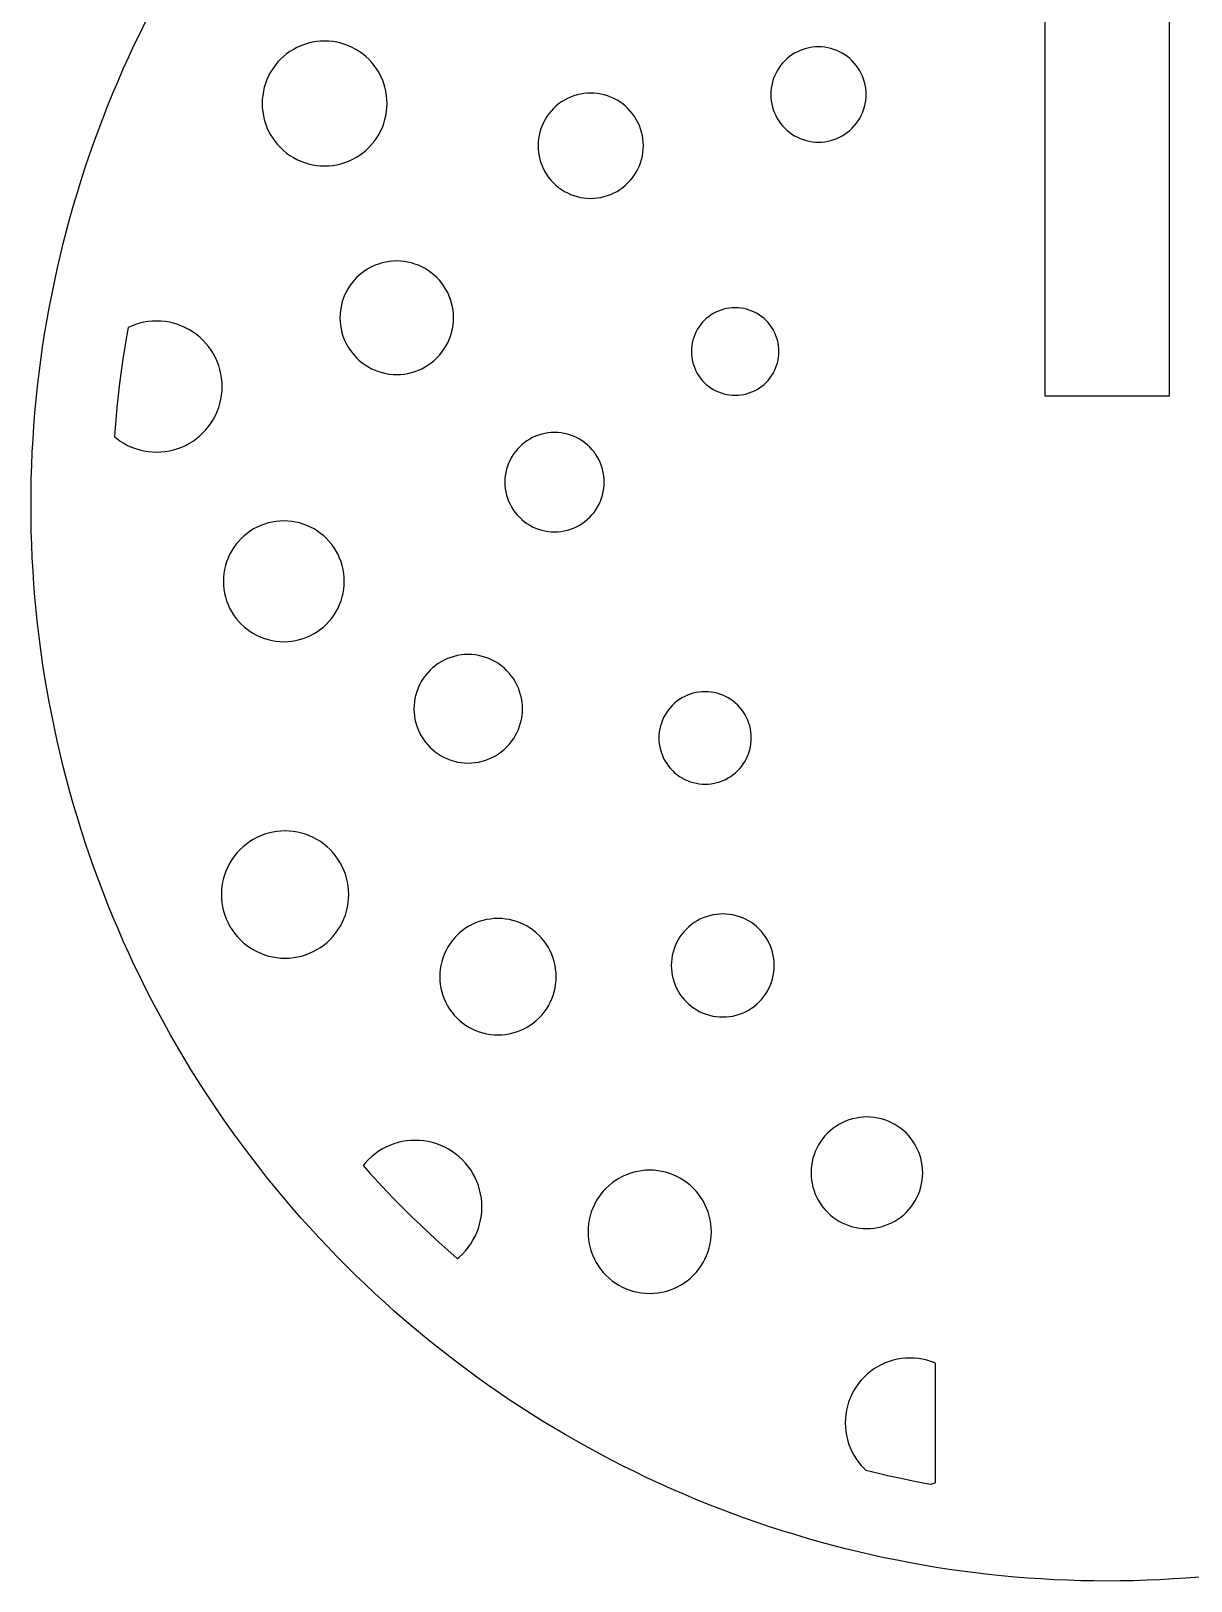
# Model space of a CAD drawing. Header units: millimetres. Extents: x 0 to 439, y -239 to 0.
# Drawn here: x 0 to 37.19, y -158 to -108.3 of the extents above; entities that cross this region are included whole.
import ezdxf

# ---------------------------------------------------------------- set-up
doc = ezdxf.new("R2010")
doc.units = ezdxf.units.MM
doc.layers.add('CUT', color=1, linetype='Continuous')

msp = doc.modelspace()

# ---------------------------------------------------------------- linework, layer by layer
at = {"layer": 'CUT'}
for points in [[(32.5, -82), (32.5, -120), (36.5, -120), (36.5, -82)], [(37.46, -157.873), (37.038, -157.907), (36.616, -157.935), (36.193, -157.958), (35.77, -157.977), (35.347, -157.99), (34.923, -157.997), (34.5, -158), (34.077, -157.997), (33.653, -157.99), (33.23, -157.977), (32.807, -157.958), (32.384, -157.935), (31.962, -157.907), (31.54, -157.873), (31.118, -157.834), (30.697, -157.79), (30.277, -157.741), (29.857, -157.686), (29.438, -157.627), (29.019, -157.562), (28.602, -157.492), (28.185, -157.417), (27.769, -157.337), (27.355, -157.252), (26.941, -157.162), (26.528, -157.066), (26.117, -156.966), (25.707, -156.861), (25.298, -156.75), (24.891, -156.635), (24.485, -156.514), (24.081, -156.389), (23.678, -156.259), (23.277, -156.123), (22.877, -155.983), (22.48, -155.838), (22.084, -155.688), (21.69, -155.533), (21.297, -155.374), (20.907, -155.209), (20.519, -155.04), (20.133, -154.866), (19.749, -154.688), (19.368, -154.504), (18.988, -154.316), (18.611, -154.124), (18.237, -153.926), (17.865, -153.724), (17.495, -153.518), (17.128, -153.307), (16.763, -153.092), (16.402, -152.872), (16.043, -152.647), (15.686, -152.419), (15.333, -152.186), (14.982, -151.948), (14.635, -151.707), (14.29, -151.461), (13.948, -151.211), (13.61, -150.956), (13.275, -150.698), (12.942, -150.435), (12.613, -150.169), (12.288, -149.898), (11.966, -149.624), (11.647, -149.345), (11.331, -149.063), (11.019, -148.777), (10.711, -148.487), (10.406, -148.193), (10.105, -147.895), (9.807, -147.594), (9.513, -147.289), (9.223, -146.981), (8.937, -146.669), (8.655, -146.353), (8.376, -146.034), (8.102, -145.712), (7.831, -145.387), (7.565, -145.058), (7.302, -144.725), (7.044, -144.39), (6.789, -144.052), (6.539, -143.71), (6.293, -143.365), (6.052, -143.018), (5.814, -142.667), (5.581, -142.314), (5.353, -141.957), (5.128, -141.598), (4.908, -141.237), (4.693, -140.872), (4.482, -140.505), (4.276, -140.135), (4.074, -139.763), (3.876, -139.389), (3.684, -139.012), (3.496, -138.632), (3.312, -138.251), (3.134, -137.867), (2.96, -137.481), (2.791, -137.093), (2.626, -136.703), (2.467, -136.31), (2.312, -135.916), (2.162, -135.52), (2.017, -135.123), (1.877, -134.723), (1.741, -134.322), (1.611, -133.919), (1.486, -133.515), (1.365, -133.109), (1.25, -132.702), (1.139, -132.293), (1.034, -131.883), (0.934, -131.472), (0.838, -131.059), (0.748, -130.645), (0.663, -130.231), (0.583, -129.815), (0.508, -129.398), (0.438, -128.981), (0.373, -128.562), (0.314, -128.143), (0.259, -127.723), (0.21, -127.303), (0.166, -126.882), (0.127, -126.46), (0.093, -126.038), (0.065, -125.616), (0.042, -125.193), (0.023, -124.77), (0.01, -124.347), (0.003, -123.923), (0, -123.5), (0.003, -123.077), (0.01, -122.653), (0.023, -122.23), (0.042, -121.807), (0.065, -121.384), (0.093, -120.962), (0.127, -120.54), (0.166, -120.118), (0.21, -119.697), (0.259, -119.277), (0.314, -118.857), (0.373, -118.438), (0.438, -118.019), (0.508, -117.602), (0.583, -117.185), (0.663, -116.769), (0.748, -116.355), (0.838, -115.941), (0.934, -115.528), (1.034, -115.117), (1.139, -114.707), (1.25, -114.298), (1.365, -113.891), (1.486, -113.485), (1.611, -113.081), (1.741, -112.678), (1.877, -112.277), (2.017, -111.877), (2.162, -111.48), (2.312, -111.084), (2.467, -110.69), (2.626, -110.297), (2.791, -109.907), (2.96, -109.519), (3.134, -109.133), (3.312, -108.749), (3.496, -108.368), (3.684, -107.988)]]:
    msp.add_lwpolyline(points, dxfattribs=at)
for points in [[(11.31, -111.27), (11.348, -111.144), (11.378, -111.017), (11.399, -110.887), (11.412, -110.757), (11.416, -110.626), (11.412, -110.495), (11.399, -110.365), (11.378, -110.235), (11.348, -110.108), (11.31, -109.982), (11.264, -109.86), (11.21, -109.74), (11.148, -109.625), (11.079, -109.513), (11.002, -109.407), (10.919, -109.306), (10.83, -109.21), (10.734, -109.12), (10.633, -109.037), (10.526, -108.961), (10.415, -108.892), (10.299, -108.83), (10.18, -108.776), (10.057, -108.73), (9.932, -108.692), (9.804, -108.662), (9.675, -108.641), (9.545, -108.628), (9.414, -108.623), (9.283, -108.628), (9.152, -108.641), (9.023, -108.662), (8.895, -108.692), (8.77, -108.73), (8.647, -108.776), (8.528, -108.83), (8.412, -108.892), (8.301, -108.961), (8.194, -109.037), (8.093, -109.12), (7.997, -109.21), (7.908, -109.306), (7.825, -109.407), (7.748, -109.513), (7.679, -109.625), (7.617, -109.74), (7.563, -109.86), (7.517, -109.982), (7.479, -110.108), (7.449, -110.235), (7.428, -110.365), (7.415, -110.495), (7.411, -110.626), (7.415, -110.757), (7.428, -110.887), (7.449, -111.017), (7.479, -111.144), (7.517, -111.27), (7.563, -111.392), (7.617, -111.512), (7.679, -111.627), (7.748, -111.739), (7.825, -111.845), (7.908, -111.946), (7.997, -112.042), (8.093, -112.132), (8.194, -112.215), (8.301, -112.291), (8.412, -112.36), (8.528, -112.422), (8.647, -112.476), (8.77, -112.522), (8.895, -112.56), (9.023, -112.59), (9.152, -112.612), (9.283, -112.624), (9.414, -112.629), (9.545, -112.624), (9.675, -112.612), (9.804, -112.59), (9.932, -112.56), (10.057, -112.522), (10.18, -112.476), (10.299, -112.422), (10.415, -112.36), (10.526, -112.291), (10.633, -112.215), (10.734, -112.132), (10.83, -112.042), (10.919, -111.946), (11.002, -111.845), (11.079, -111.739), (11.148, -111.627), (11.21, -111.512), (11.264, -111.392), (11.31, -111.27)], [(26.694, -110.83), (26.723, -110.734), (26.746, -110.636), (26.762, -110.538), (26.772, -110.438), (26.776, -110.338), (26.772, -110.238), (26.762, -110.139), (26.746, -110.04), (26.723, -109.942), (26.694, -109.847), (26.659, -109.753), (26.618, -109.662), (26.571, -109.574), (26.518, -109.489), (26.46, -109.407), (26.396, -109.33), (26.328, -109.257), (26.255, -109.189), (26.177, -109.125), (26.096, -109.067), (26.011, -109.014), (25.923, -108.967), (25.832, -108.926), (25.738, -108.89), (25.642, -108.861), (25.545, -108.839), (25.446, -108.822), (25.347, -108.812), (25.247, -108.809), (25.147, -108.812), (25.047, -108.822), (24.948, -108.839), (24.851, -108.861), (24.755, -108.89), (24.662, -108.926), (24.57, -108.967), (24.482, -109.014), (24.397, -109.067), (24.316, -109.125), (24.239, -109.189), (24.166, -109.257), (24.097, -109.33), (24.034, -109.407), (23.975, -109.489), (23.923, -109.574), (23.875, -109.662), (23.834, -109.753), (23.799, -109.847), (23.77, -109.942), (23.747, -110.04), (23.731, -110.139), (23.721, -110.238), (23.718, -110.338), (23.721, -110.438), (23.731, -110.538), (23.747, -110.636), (23.77, -110.734), (23.799, -110.83), (23.834, -110.923), (23.875, -111.014), (23.923, -111.103), (23.975, -111.187), (24.034, -111.269), (24.097, -111.346), (24.166, -111.419), (24.239, -111.488), (24.316, -111.551), (24.397, -111.609), (24.482, -111.662), (24.57, -111.709), (24.662, -111.751), (24.755, -111.786), (24.851, -111.815), (24.948, -111.838), (25.047, -111.854), (25.147, -111.864), (25.247, -111.867), (25.347, -111.864), (25.446, -111.854), (25.545, -111.838), (25.642, -111.815), (25.738, -111.786), (25.832, -111.751), (25.923, -111.709), (26.011, -111.662), (26.096, -111.609), (26.177, -111.551), (26.255, -111.488), (26.328, -111.419), (26.396, -111.346), (26.46, -111.269), (26.518, -111.187), (26.571, -111.103), (26.618, -111.014), (26.659, -110.923), (26.694, -110.83)], [(19.504, -112.627), (19.543, -112.524), (19.575, -112.418), (19.6, -112.31), (19.618, -112.201), (19.629, -112.091), (19.633, -111.981), (19.629, -111.871), (19.618, -111.761), (19.6, -111.652), (19.575, -111.544), (19.543, -111.438), (19.504, -111.335), (19.459, -111.234), (19.407, -111.137), (19.348, -111.043), (19.284, -110.953), (19.214, -110.868), (19.138, -110.787), (19.058, -110.711), (18.972, -110.641), (18.882, -110.577), (18.789, -110.519), (18.691, -110.467), (18.59, -110.421), (18.487, -110.382), (18.381, -110.35), (18.274, -110.325), (18.165, -110.307), (18.055, -110.296), (17.944, -110.292), (17.834, -110.296), (17.724, -110.307), (17.615, -110.325), (17.507, -110.35), (17.402, -110.382), (17.298, -110.421), (17.197, -110.467), (17.1, -110.519), (17.006, -110.577), (16.916, -110.641), (16.831, -110.711), (16.75, -110.787), (16.675, -110.868), (16.605, -110.953), (16.54, -111.043), (16.482, -111.137), (16.43, -111.234), (16.384, -111.335), (16.345, -111.438), (16.313, -111.544), (16.288, -111.652), (16.27, -111.761), (16.259, -111.871), (16.256, -111.981), (16.259, -112.091), (16.27, -112.201), (16.288, -112.31), (16.313, -112.418), (16.345, -112.524), (16.384, -112.627), (16.43, -112.728), (16.482, -112.825), (16.54, -112.919), (16.605, -113.009), (16.675, -113.094), (16.75, -113.175), (16.831, -113.25), (16.916, -113.321), (17.006, -113.385), (17.1, -113.443), (17.197, -113.495), (17.298, -113.541), (17.402, -113.58), (17.507, -113.612), (17.615, -113.637), (17.724, -113.655), (17.834, -113.666), (17.944, -113.669), (18.055, -113.666), (18.165, -113.655), (18.274, -113.637), (18.381, -113.612), (18.487, -113.58), (18.59, -113.541), (18.691, -113.495), (18.789, -113.443), (18.882, -113.385), (18.972, -113.321), (19.058, -113.25), (19.138, -113.175), (19.214, -113.094), (19.284, -113.009), (19.348, -112.919), (19.407, -112.825), (19.459, -112.728), (19.504, -112.627)], [(13.408, -118.194), (13.45, -118.082), (13.485, -117.968), (13.512, -117.852), (13.531, -117.734), (13.543, -117.616), (13.547, -117.497), (13.543, -117.378), (13.531, -117.259), (13.512, -117.142), (13.485, -117.026), (13.45, -116.911), (13.408, -116.8), (13.359, -116.691), (13.303, -116.586), (13.24, -116.485), (13.17, -116.388), (13.095, -116.296), (13.013, -116.209), (12.926, -116.128), (12.834, -116.052), (12.737, -115.983), (12.636, -115.92), (12.531, -115.864), (12.423, -115.815), (12.311, -115.773), (12.197, -115.738), (12.081, -115.711), (11.964, -115.691), (11.845, -115.68), (11.726, -115.676), (11.607, -115.68), (11.488, -115.691), (11.371, -115.711), (11.255, -115.738), (11.141, -115.773), (11.029, -115.815), (10.92, -115.864), (10.815, -115.92), (10.714, -115.983), (10.617, -116.052), (10.525, -116.128), (10.438, -116.209), (10.357, -116.296), (10.281, -116.388), (10.212, -116.485), (10.149, -116.586), (10.093, -116.691), (10.044, -116.8), (10.002, -116.911), (9.967, -117.026), (9.94, -117.142), (9.921, -117.259), (9.909, -117.378), (9.905, -117.497), (9.909, -117.616), (9.921, -117.734), (9.94, -117.852), (9.967, -117.968), (10.002, -118.082), (10.044, -118.194), (10.093, -118.302), (10.149, -118.407), (10.212, -118.508), (10.281, -118.605), (10.357, -118.697), (10.438, -118.784), (10.525, -118.866), (10.617, -118.941), (10.714, -119.011), (10.815, -119.074), (10.92, -119.13), (11.029, -119.179), (11.141, -119.221), (11.255, -119.256), (11.371, -119.283), (11.488, -119.302), (11.607, -119.314), (11.726, -119.318), (11.845, -119.314), (11.964, -119.302), (12.081, -119.283), (12.197, -119.256), (12.311, -119.221), (12.423, -119.179), (12.531, -119.13), (12.636, -119.074), (12.737, -119.011), (12.834, -118.941), (12.926, -118.866), (13.013, -118.784), (13.095, -118.697), (13.17, -118.605), (13.24, -118.508), (13.303, -118.407), (13.359, -118.302), (13.408, -118.194)], [(23.906, -119.029), (23.932, -118.941), (23.953, -118.852), (23.968, -118.761), (23.977, -118.67), (23.98, -118.578), (23.977, -118.486), (23.968, -118.395), (23.953, -118.304), (23.932, -118.215), (23.906, -118.127), (23.873, -118.041), (23.835, -117.957), (23.792, -117.876), (23.743, -117.798), (23.69, -117.723), (23.632, -117.652), (23.569, -117.585), (23.502, -117.522), (23.431, -117.464), (23.356, -117.41), (23.278, -117.362), (23.197, -117.319), (23.113, -117.281), (23.027, -117.248), (22.939, -117.222), (22.85, -117.201), (22.759, -117.186), (22.668, -117.177), (22.576, -117.174), (22.484, -117.177), (22.393, -117.186), (22.302, -117.201), (22.213, -117.222), (22.125, -117.248), (22.039, -117.281), (21.955, -117.319), (21.874, -117.362), (21.796, -117.41), (21.721, -117.464), (21.65, -117.522), (21.583, -117.585), (21.52, -117.652), (21.462, -117.723), (21.408, -117.798), (21.36, -117.876), (21.317, -117.957), (21.279, -118.041), (21.246, -118.127), (21.22, -118.215), (21.199, -118.304), (21.184, -118.395), (21.175, -118.486), (21.172, -118.578), (21.175, -118.67), (21.184, -118.761), (21.199, -118.852), (21.22, -118.941), (21.246, -119.029), (21.279, -119.115), (21.317, -119.199), (21.36, -119.28), (21.408, -119.358), (21.462, -119.433), (21.52, -119.504), (21.583, -119.571), (21.65, -119.634), (21.721, -119.692), (21.796, -119.745), (21.874, -119.794), (21.955, -119.837), (22.039, -119.875), (22.125, -119.907), (22.213, -119.934), (22.302, -119.955), (22.393, -119.97), (22.484, -119.979), (22.576, -119.982), (22.668, -119.979), (22.759, -119.97), (22.85, -119.955), (22.939, -119.934), (23.027, -119.907), (23.113, -119.875), (23.197, -119.837), (23.278, -119.794), (23.356, -119.745), (23.431, -119.692), (23.502, -119.634), (23.569, -119.571), (23.632, -119.504), (23.69, -119.433), (23.743, -119.358), (23.792, -119.28), (23.835, -119.199), (23.873, -119.115), (23.906, -119.029)], [(6.017, -120.378), (6.057, -120.246), (6.088, -120.112), (6.111, -119.977), (6.124, -119.84), (6.129, -119.702), (6.124, -119.565), (6.111, -119.428), (6.088, -119.292), (6.057, -119.159), (6.017, -119.027), (5.969, -118.898), (5.912, -118.773), (5.847, -118.652), (5.774, -118.535), (5.694, -118.423), (5.607, -118.317), (5.513, -118.217), (5.413, -118.123), (5.307, -118.036), (5.195, -117.955), (5.078, -117.883), (4.957, -117.818), (4.832, -117.761), (4.703, -117.713), (4.571, -117.673), (4.437, -117.642), (4.302, -117.619), (4.165, -117.606), (4.028, -117.601), (3.89, -117.606), (3.753, -117.619), (3.618, -117.642), (3.484, -117.673), (3.352, -117.713), (3.224, -117.761), (3.112, -117.812), (3.07, -118.046), (3.005, -118.432), (2.945, -118.819), (2.89, -119.207), (2.84, -119.595), (2.794, -119.984), (2.754, -120.373), (2.718, -120.763), (2.686, -121.153), (2.676, -121.309), (2.749, -121.369), (2.86, -121.449), (2.977, -121.522), (3.098, -121.587), (3.224, -121.643), (3.352, -121.692), (3.484, -121.732), (3.618, -121.763), (3.753, -121.785), (3.89, -121.799), (4.028, -121.803), (4.165, -121.799), (4.302, -121.785), (4.437, -121.763), (4.571, -121.732), (4.703, -121.692), (4.832, -121.643), (4.957, -121.587), (5.078, -121.522), (5.195, -121.449), (5.307, -121.369), (5.413, -121.282), (5.513, -121.188), (5.607, -121.088), (5.694, -120.981), (5.774, -120.869), (5.847, -120.753), (5.912, -120.631), (5.969, -120.506), (6.017, -120.378)], [(18.294, -123.28), (18.325, -123.18), (18.348, -123.078), (18.365, -122.975), (18.375, -122.872), (18.379, -122.767), (18.375, -122.663), (18.365, -122.56), (18.348, -122.457), (18.325, -122.355), (18.294, -122.255), (18.258, -122.158), (18.215, -122.063), (18.165, -121.971), (18.11, -121.882), (18.05, -121.798), (17.984, -121.717), (17.912, -121.641), (17.836, -121.57), (17.756, -121.504), (17.671, -121.443), (17.582, -121.388), (17.49, -121.339), (17.395, -121.296), (17.298, -121.259), (17.198, -121.229), (17.097, -121.205), (16.994, -121.188), (16.89, -121.178), (16.786, -121.174), (16.682, -121.178), (16.578, -121.188), (16.475, -121.205), (16.373, -121.229), (16.274, -121.259), (16.176, -121.296), (16.081, -121.339), (15.989, -121.388), (15.901, -121.443), (15.816, -121.504), (15.735, -121.57), (15.659, -121.641), (15.588, -121.717), (15.522, -121.798), (15.461, -121.882), (15.406, -121.971), (15.357, -122.063), (15.314, -122.158), (15.277, -122.255), (15.247, -122.355), (15.223, -122.457), (15.206, -122.56), (15.196, -122.663), (15.193, -122.767), (15.196, -122.872), (15.206, -122.975), (15.223, -123.078), (15.247, -123.18), (15.277, -123.28), (15.314, -123.377), (15.357, -123.472), (15.406, -123.564), (15.461, -123.653), (15.522, -123.737), (15.588, -123.818), (15.659, -123.894), (15.735, -123.965), (15.816, -124.031), (15.901, -124.092), (15.989, -124.147), (16.081, -124.196), (16.176, -124.239), (16.274, -124.276), (16.373, -124.306), (16.475, -124.33), (16.578, -124.347), (16.682, -124.357), (16.786, -124.361), (16.89, -124.357), (16.994, -124.347), (17.097, -124.33), (17.198, -124.306), (17.298, -124.276), (17.395, -124.239), (17.49, -124.196), (17.582, -124.147), (17.671, -124.092), (17.756, -124.031), (17.836, -123.965), (17.912, -123.894), (17.984, -123.818), (18.05, -123.737), (18.11, -123.653), (18.165, -123.564), (18.215, -123.472), (18.258, -123.377), (18.294, -123.28)], [(9.895, -126.687), (9.94, -126.569), (9.977, -126.447), (10.005, -126.324), (10.026, -126.199), (10.039, -126.073), (10.043, -125.946), (10.039, -125.82), (10.026, -125.693), (10.005, -125.568), (9.977, -125.445), (9.94, -125.324), (9.895, -125.205), (9.843, -125.09), (9.783, -124.978), (9.716, -124.87), (9.642, -124.767), (9.562, -124.669), (9.475, -124.577), (9.383, -124.49), (9.285, -124.41), (9.182, -124.336), (9.074, -124.269), (8.963, -124.209), (8.847, -124.157), (8.729, -124.112), (8.607, -124.076), (8.484, -124.047), (8.359, -124.026), (8.233, -124.014), (8.106, -124.01), (7.979, -124.014), (7.853, -124.026), (7.728, -124.047), (7.605, -124.076), (7.484, -124.112), (7.365, -124.157), (7.25, -124.209), (7.138, -124.269), (7.03, -124.336), (6.927, -124.41), (6.829, -124.49), (6.737, -124.577), (6.65, -124.669), (6.57, -124.767), (6.496, -124.87), (6.429, -124.978), (6.369, -125.09), (6.317, -125.205), (6.272, -125.324), (6.236, -125.445), (6.207, -125.568), (6.186, -125.693), (6.174, -125.82), (6.17, -125.946), (6.174, -126.073), (6.186, -126.199), (6.207, -126.324), (6.236, -126.447), (6.272, -126.569), (6.317, -126.687), (6.369, -126.803), (6.429, -126.914), (6.496, -127.022), (6.57, -127.125), (6.65, -127.223), (6.737, -127.316), (6.829, -127.402), (6.927, -127.483), (7.03, -127.556), (7.138, -127.623), (7.25, -127.683), (7.365, -127.735), (7.484, -127.78), (7.605, -127.817), (7.728, -127.846), (7.853, -127.866), (7.979, -127.879), (8.106, -127.883), (8.233, -127.879), (8.359, -127.866), (8.484, -127.846), (8.607, -127.817), (8.729, -127.78), (8.847, -127.735), (8.963, -127.683), (9.074, -127.623), (9.182, -127.556), (9.285, -127.483), (9.383, -127.402), (9.475, -127.316), (9.562, -127.223), (9.642, -127.125), (9.716, -127.022), (9.783, -126.914), (9.843, -126.803), (9.895, -126.687)], [(15.625, -130.701), (15.665, -130.594), (15.698, -130.485), (15.724, -130.374), (15.743, -130.262), (15.754, -130.148), (15.758, -130.035), (15.754, -129.921), (15.743, -129.807), (15.724, -129.695), (15.698, -129.584), (15.665, -129.475), (15.625, -129.368), (15.578, -129.265), (15.525, -129.164), (15.464, -129.068), (15.398, -128.975), (15.326, -128.887), (15.248, -128.804), (15.165, -128.726), (15.077, -128.654), (14.984, -128.587), (14.887, -128.527), (14.787, -128.473), (14.683, -128.426), (14.577, -128.386), (14.468, -128.353), (14.357, -128.327), (14.244, -128.309), (14.131, -128.298), (14.017, -128.294), (13.903, -128.298), (13.79, -128.309), (13.678, -128.327), (13.567, -128.353), (13.458, -128.386), (13.351, -128.426), (13.247, -128.473), (13.147, -128.527), (13.05, -128.587), (12.957, -128.654), (12.869, -128.726), (12.786, -128.804), (12.708, -128.887), (12.636, -128.975), (12.57, -129.068), (12.51, -129.164), (12.456, -129.265), (12.409, -129.368), (12.369, -129.475), (12.336, -129.584), (12.31, -129.695), (12.291, -129.807), (12.28, -129.921), (12.276, -130.035), (12.28, -130.148), (12.291, -130.262), (12.31, -130.374), (12.336, -130.485), (12.369, -130.594), (12.409, -130.701), (12.456, -130.804), (12.51, -130.905), (12.57, -131.002), (12.636, -131.094), (12.708, -131.182), (12.786, -131.265), (12.869, -131.343), (12.957, -131.416), (13.05, -131.482), (13.147, -131.542), (13.247, -131.596), (13.351, -131.643), (13.458, -131.683), (13.567, -131.716), (13.678, -131.742), (13.79, -131.76), (13.903, -131.771), (14.017, -131.775), (14.131, -131.771), (14.244, -131.76), (14.357, -131.742), (14.468, -131.716), (14.577, -131.683), (14.683, -131.643), (14.787, -131.596), (14.887, -131.542), (14.984, -131.482), (15.077, -131.416), (15.165, -131.343), (15.248, -131.265), (15.326, -131.182), (15.398, -131.094), (15.464, -131.002), (15.525, -130.905), (15.578, -130.804), (15.625, -130.701)], [(23.016, -131.445), (23.044, -131.352), (23.066, -131.258), (23.082, -131.162), (23.091, -131.066), (23.094, -130.969), (23.091, -130.872), (23.082, -130.775), (23.066, -130.68), (23.044, -130.585), (23.016, -130.492), (22.981, -130.402), (22.941, -130.313), (22.896, -130.228), (22.845, -130.145), (22.788, -130.066), (22.726, -129.992), (22.66, -129.921), (22.589, -129.854), (22.514, -129.793), (22.436, -129.736), (22.353, -129.685), (22.268, -129.639), (22.179, -129.599), (22.089, -129.565), (21.996, -129.537), (21.901, -129.515), (21.806, -129.499), (21.709, -129.49), (21.612, -129.487), (21.515, -129.49), (21.419, -129.499), (21.323, -129.515), (21.229, -129.537), (21.136, -129.565), (21.045, -129.599), (20.957, -129.639), (20.871, -129.685), (20.789, -129.736), (20.71, -129.793), (20.635, -129.854), (20.564, -129.921), (20.498, -129.992), (20.436, -130.066), (20.38, -130.145), (20.329, -130.228), (20.283, -130.313), (20.243, -130.402), (20.209, -130.492), (20.18, -130.585), (20.158, -130.68), (20.143, -130.775), (20.133, -130.872), (20.13, -130.969), (20.133, -131.066), (20.143, -131.162), (20.158, -131.258), (20.18, -131.352), (20.209, -131.445), (20.243, -131.536), (20.283, -131.624), (20.329, -131.71), (20.38, -131.792), (20.436, -131.871), (20.498, -131.946), (20.564, -132.017), (20.635, -132.083), (20.71, -132.145), (20.789, -132.201), (20.871, -132.252), (20.957, -132.298), (21.045, -132.338), (21.136, -132.372), (21.229, -132.4), (21.323, -132.422), (21.419, -132.438), (21.515, -132.448), (21.612, -132.451), (21.709, -132.448), (21.806, -132.438), (21.901, -132.422), (21.996, -132.4), (22.089, -132.372), (22.179, -132.338), (22.268, -132.298), (22.353, -132.252), (22.436, -132.201), (22.514, -132.145), (22.589, -132.083), (22.66, -132.017), (22.726, -131.946), (22.788, -131.871), (22.845, -131.792), (22.896, -131.71), (22.941, -131.624), (22.981, -131.536), (23.016, -131.445)], [(10.078, -136.646), (10.117, -136.518), (10.147, -136.388), (10.169, -136.256), (10.182, -136.123), (10.186, -135.99), (10.182, -135.856), (10.169, -135.723), (10.147, -135.592), (10.117, -135.462), (10.078, -135.334), (10.031, -135.209), (9.976, -135.087), (9.913, -134.97), (9.842, -134.856), (9.765, -134.748), (9.68, -134.644), (9.589, -134.547), (9.491, -134.456), (9.388, -134.371), (9.279, -134.293), (9.166, -134.223), (9.048, -134.16), (8.927, -134.105), (8.802, -134.058), (8.674, -134.019), (8.544, -133.988), (8.412, -133.967), (8.279, -133.954), (8.146, -133.949), (8.012, -133.954), (7.879, -133.967), (7.748, -133.988), (7.618, -134.019), (7.49, -134.058), (7.365, -134.105), (7.243, -134.16), (7.126, -134.223), (7.012, -134.293), (6.904, -134.371), (6.8, -134.456), (6.703, -134.547), (6.612, -134.644), (6.527, -134.748), (6.449, -134.856), (6.379, -134.97), (6.316, -135.087), (6.261, -135.209), (6.214, -135.334), (6.175, -135.462), (6.144, -135.592), (6.123, -135.723), (6.11, -135.856), (6.105, -135.99), (6.11, -136.123), (6.123, -136.256), (6.144, -136.388), (6.175, -136.518), (6.214, -136.646), (6.261, -136.771), (6.316, -136.892), (6.379, -137.01), (6.449, -137.123), (6.527, -137.232), (6.612, -137.335), (6.703, -137.433), (6.8, -137.524), (6.904, -137.609), (7.012, -137.686), (7.126, -137.757), (7.243, -137.82), (7.365, -137.875), (7.49, -137.922), (7.618, -137.961), (7.748, -137.991), (7.879, -138.013), (8.012, -138.026), (8.146, -138.03), (8.279, -138.026), (8.412, -138.013), (8.544, -137.991), (8.674, -137.961), (8.802, -137.922), (8.927, -137.875), (9.048, -137.82), (9.166, -137.757), (9.279, -137.686), (9.388, -137.609), (9.491, -137.524), (9.589, -137.433), (9.68, -137.335), (9.765, -137.232), (9.842, -137.123), (9.913, -137.01), (9.976, -136.892), (10.031, -136.771), (10.078, -136.646)], [(23.743, -138.796), (23.775, -138.692), (23.799, -138.587), (23.817, -138.48), (23.827, -138.373), (23.831, -138.265), (23.827, -138.157), (23.817, -138.049), (23.799, -137.942), (23.775, -137.837), (23.743, -137.734), (23.705, -137.633), (23.66, -137.534), (23.61, -137.439), (23.552, -137.347), (23.489, -137.259), (23.421, -137.176), (23.347, -137.097), (23.268, -137.023), (23.185, -136.954), (23.097, -136.891), (23.005, -136.834), (22.91, -136.783), (22.811, -136.739), (22.71, -136.7), (22.607, -136.669), (22.501, -136.645), (22.395, -136.627), (22.287, -136.616), (22.179, -136.613), (22.071, -136.616), (21.963, -136.627), (21.857, -136.645), (21.752, -136.669), (21.648, -136.7), (21.547, -136.739), (21.448, -136.783), (21.353, -136.834), (21.261, -136.891), (21.173, -136.954), (21.09, -137.023), (21.011, -137.097), (20.937, -137.176), (20.869, -137.259), (20.806, -137.347), (20.749, -137.439), (20.698, -137.534), (20.653, -137.633), (20.615, -137.734), (20.584, -137.837), (20.559, -137.942), (20.541, -138.049), (20.531, -138.157), (20.527, -138.265), (20.531, -138.373), (20.541, -138.48), (20.559, -138.587), (20.584, -138.692), (20.615, -138.796), (20.653, -138.897), (20.698, -138.995), (20.749, -139.091), (20.806, -139.182), (20.869, -139.27), (20.937, -139.354), (21.011, -139.433), (21.09, -139.507), (21.173, -139.575), (21.261, -139.638), (21.353, -139.695), (21.448, -139.746), (21.547, -139.791), (21.648, -139.829), (21.752, -139.86), (21.857, -139.885), (21.963, -139.902), (22.071, -139.913), (22.179, -139.916), (22.287, -139.913), (22.395, -139.902), (22.501, -139.885), (22.607, -139.86), (22.71, -139.829), (22.811, -139.791), (22.91, -139.746), (23.005, -139.695), (23.097, -139.638), (23.185, -139.575), (23.268, -139.507), (23.347, -139.433), (23.421, -139.354), (23.489, -139.27), (23.552, -139.182), (23.61, -139.091), (23.66, -138.995), (23.705, -138.897), (23.743, -138.796)], [(16.737, -139.225), (16.773, -139.108), (16.8, -138.989), (16.82, -138.868), (16.832, -138.747), (16.836, -138.625), (16.832, -138.503), (16.82, -138.381), (16.8, -138.261), (16.773, -138.142), (16.737, -138.025), (16.694, -137.911), (16.644, -137.8), (16.586, -137.692), (16.522, -137.588), (16.451, -137.489), (16.373, -137.395), (16.29, -137.305), (16.201, -137.222), (16.106, -137.145), (16.007, -137.073), (15.903, -137.009), (15.796, -136.951), (15.684, -136.901), (15.57, -136.858), (15.453, -136.823), (15.334, -136.795), (15.214, -136.775), (15.092, -136.763), (14.97, -136.759), (14.848, -136.763), (14.727, -136.775), (14.606, -136.795), (14.487, -136.823), (14.371, -136.858), (14.256, -136.901), (14.145, -136.951), (14.037, -137.009), (13.934, -137.073), (13.834, -137.145), (13.74, -137.222), (13.651, -137.305), (13.567, -137.395), (13.49, -137.489), (13.419, -137.588), (13.354, -137.692), (13.297, -137.8), (13.246, -137.911), (13.203, -138.025), (13.168, -138.142), (13.14, -138.261), (13.12, -138.381), (13.108, -138.503), (13.104, -138.625), (13.108, -138.747), (13.12, -138.868), (13.14, -138.989), (13.168, -139.108), (13.203, -139.225), (13.246, -139.339), (13.297, -139.45), (13.354, -139.558), (13.419, -139.662), (13.49, -139.761), (13.567, -139.855), (13.651, -139.944), (13.74, -140.028), (13.834, -140.105), (13.934, -140.176), (14.037, -140.241), (14.145, -140.298), (14.256, -140.349), (14.371, -140.392), (14.487, -140.427), (14.606, -140.455), (14.727, -140.475), (14.848, -140.487), (14.97, -140.491), (15.092, -140.487), (15.214, -140.475), (15.334, -140.455), (15.453, -140.427), (15.57, -140.392), (15.684, -140.349), (15.796, -140.298), (15.903, -140.241), (16.007, -140.176), (16.106, -140.105), (16.201, -140.028), (16.29, -139.944), (16.373, -139.855), (16.451, -139.761), (16.522, -139.662), (16.586, -139.558), (16.644, -139.45), (16.694, -139.339), (16.737, -139.225)], [(28.494, -145.486), (28.528, -145.374), (28.554, -145.26), (28.573, -145.144), (28.585, -145.028), (28.589, -144.911), (28.585, -144.794), (28.573, -144.677), (28.554, -144.561), (28.528, -144.447), (28.494, -144.335), (28.452, -144.226), (28.404, -144.119), (28.349, -144.016), (28.287, -143.916), (28.219, -143.821), (28.145, -143.731), (28.065, -143.645), (27.979, -143.565), (27.889, -143.491), (27.793, -143.423), (27.694, -143.361), (27.591, -143.306), (27.484, -143.257), (27.374, -143.216), (27.262, -143.182), (27.148, -143.155), (27.033, -143.136), (26.916, -143.125), (26.799, -143.121), (26.682, -143.125), (26.565, -143.136), (26.45, -143.155), (26.336, -143.182), (26.224, -143.216), (26.114, -143.257), (26.007, -143.306), (25.904, -143.361), (25.805, -143.423), (25.71, -143.491), (25.619, -143.565), (25.534, -143.645), (25.454, -143.731), (25.379, -143.821), (25.311, -143.916), (25.249, -144.016), (25.194, -144.119), (25.146, -144.226), (25.104, -144.335), (25.07, -144.447), (25.044, -144.561), (25.025, -144.677), (25.013, -144.794), (25.009, -144.911), (25.013, -145.028), (25.025, -145.144), (25.044, -145.26), (25.07, -145.374), (25.104, -145.486), (25.146, -145.596), (25.194, -145.702), (25.249, -145.805), (25.311, -145.905), (25.379, -146), (25.454, -146.091), (25.534, -146.176), (25.619, -146.256), (25.71, -146.33), (25.805, -146.399), (25.904, -146.461), (26.007, -146.516), (26.114, -146.564), (26.224, -146.605), (26.336, -146.639), (26.45, -146.666), (26.565, -146.685), (26.682, -146.696), (26.799, -146.7), (26.916, -146.696), (27.033, -146.685), (27.148, -146.666), (27.262, -146.639), (27.374, -146.605), (27.484, -146.564), (27.591, -146.516), (27.694, -146.461), (27.793, -146.399), (27.889, -146.33), (27.979, -146.256), (28.065, -146.176), (28.145, -146.091), (28.219, -146), (28.287, -145.905), (28.349, -145.805), (28.404, -145.702), (28.452, -145.596), (28.494, -145.486)], [(14.343, -146.693), (14.384, -146.559), (14.415, -146.423), (14.438, -146.285), (14.452, -146.146), (14.456, -146.006), (14.452, -145.867), (14.438, -145.728), (14.415, -145.59), (14.384, -145.454), (14.343, -145.32), (14.294, -145.189), (14.236, -145.062), (14.17, -144.938), (14.096, -144.82), (14.015, -144.706), (13.926, -144.598), (13.831, -144.496), (13.729, -144.401), (13.621, -144.312), (13.507, -144.231), (13.389, -144.157), (13.265, -144.091), (13.138, -144.033), (13.007, -143.984), (12.873, -143.943), (12.737, -143.912), (12.599, -143.889), (12.46, -143.875), (12.321, -143.871), (12.181, -143.875), (12.042, -143.889), (11.904, -143.912), (11.768, -143.943), (11.634, -143.984), (11.503, -144.033), (11.376, -144.091), (11.253, -144.157), (11.134, -144.231), (11.02, -144.312), (10.912, -144.401), (10.81, -144.496), (10.715, -144.598), (10.647, -144.681), (10.864, -144.923), (11.128, -145.211), (11.397, -145.496), (11.668, -145.778), (11.943, -146.057), (12.222, -146.332), (12.504, -146.603), (12.789, -146.872), (13.077, -147.136), (13.369, -147.397), (13.664, -147.655), (13.67, -147.66), (13.729, -147.612), (13.831, -147.517), (13.926, -147.415), (14.015, -147.307), (14.096, -147.193), (14.17, -147.074), (14.236, -146.951), (14.294, -146.824), (14.343, -146.693)], [(21.707, -147.439), (21.745, -147.315), (21.774, -147.189), (21.795, -147.061), (21.808, -146.933), (21.812, -146.803), (21.808, -146.674), (21.795, -146.545), (21.774, -146.418), (21.745, -146.292), (21.707, -146.168), (21.662, -146.047), (21.608, -145.929), (21.547, -145.815), (21.479, -145.705), (21.404, -145.6), (21.322, -145.5), (21.233, -145.406), (21.139, -145.317), (21.039, -145.235), (20.934, -145.16), (20.824, -145.091), (20.71, -145.03), (20.592, -144.977), (20.471, -144.931), (20.347, -144.894), (20.221, -144.865), (20.094, -144.844), (19.965, -144.831), (19.836, -144.827), (19.706, -144.831), (19.578, -144.844), (19.45, -144.865), (19.324, -144.894), (19.2, -144.931), (19.079, -144.977), (18.961, -145.03), (18.847, -145.091), (18.737, -145.16), (18.632, -145.235), (18.532, -145.317), (18.438, -145.406), (18.349, -145.5), (18.267, -145.6), (18.192, -145.705), (18.124, -145.815), (18.063, -145.929), (18.009, -146.047), (17.964, -146.168), (17.926, -146.292), (17.897, -146.418), (17.876, -146.545), (17.863, -146.674), (17.859, -146.803), (17.863, -146.933), (17.876, -147.061), (17.897, -147.189), (17.926, -147.315), (17.964, -147.439), (18.009, -147.56), (18.063, -147.678), (18.124, -147.792), (18.192, -147.901), (18.267, -148.007), (18.349, -148.107), (18.438, -148.201), (18.532, -148.289), (18.632, -148.372), (18.737, -148.447), (18.847, -148.515), (18.961, -148.576), (19.079, -148.63), (19.2, -148.675), (19.324, -148.713), (19.45, -148.742), (19.578, -148.763), (19.706, -148.776), (19.836, -148.78), (19.965, -148.776), (20.094, -148.763), (20.221, -148.742), (20.347, -148.713), (20.471, -148.675), (20.592, -148.63), (20.71, -148.576), (20.824, -148.515), (20.934, -148.447), (21.039, -148.372), (21.139, -148.289), (21.233, -148.201), (21.322, -148.107), (21.404, -148.007), (21.479, -147.901), (21.547, -147.792), (21.608, -147.678), (21.662, -147.56), (21.707, -147.439)], [(28.277, -154.787), (28.661, -154.861), (28.851, -154.895), (28.975, -154.848), (29, -154.837), (29, -151.021), (28.975, -151.01), (28.848, -150.962), (28.718, -150.923), (28.586, -150.892), (28.452, -150.87), (28.316, -150.856), (28.18, -150.852), (28.045, -150.856), (27.909, -150.87), (27.775, -150.892), (27.643, -150.923), (27.513, -150.962), (27.386, -151.01), (27.262, -151.066), (27.142, -151.13), (27.026, -151.202), (26.916, -151.281), (26.811, -151.367), (26.712, -151.46), (26.619, -151.56), (26.533, -151.665), (26.453, -151.775), (26.382, -151.891), (26.318, -152.01), (26.261, -152.134), (26.214, -152.261), (26.174, -152.392), (26.143, -152.524), (26.121, -152.658), (26.108, -152.793), (26.103, -152.929), (26.108, -153.065), (26.121, -153.2), (26.143, -153.334), (26.174, -153.467), (26.214, -153.597), (26.261, -153.724), (26.318, -153.848), (26.382, -153.968), (26.453, -154.083), (26.533, -154.194), (26.619, -154.299), (26.712, -154.398), (26.765, -154.448), (27.129, -154.537), (27.511, -154.625), (27.893, -154.708), (28.277, -154.787)]]:
    msp.add_lwpolyline(points, close=True, dxfattribs=at)

doc.saveas('drawing.dxf')
